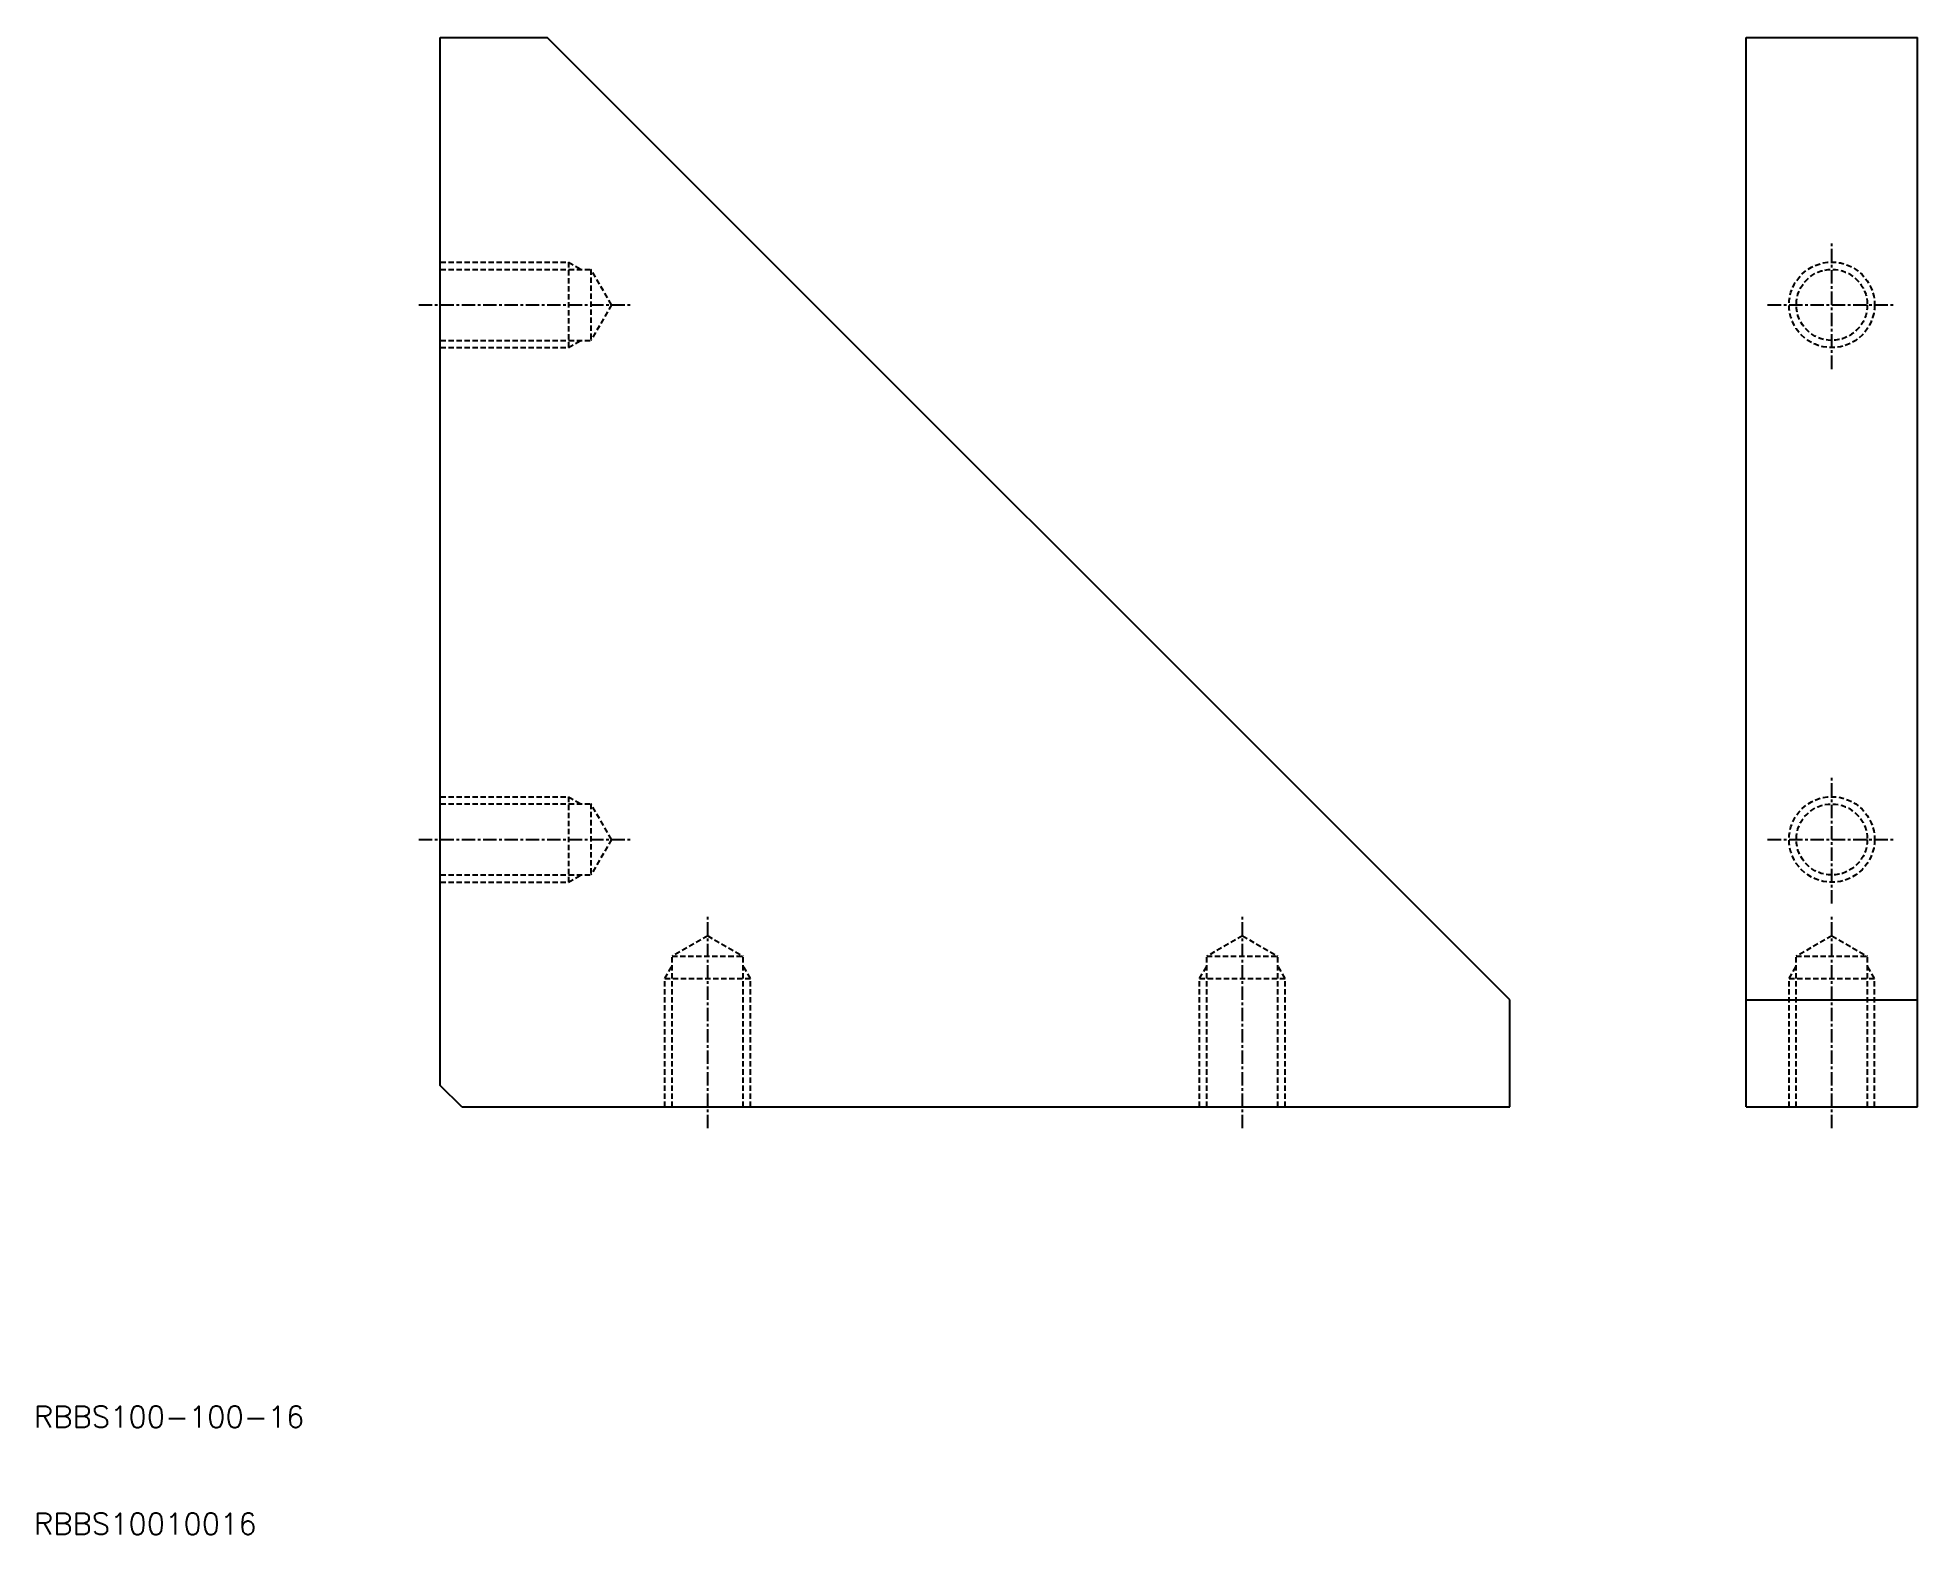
# Model space of a CAD drawing. Extents: x 10 to 186, y 10 to 150.
import ezdxf

# ---------------------------------------------------------------- set-up
doc = ezdxf.new("R2010")
doc.units = 0
doc.linetypes.add('CENTER', pattern=[2, 1.25, -0.25, 0.25, -0.25])
doc.linetypes.add('DASHED', pattern=[0.75, 0.5, -0.25])
doc.layers.get('0').update_dxf_attribs({"linetype": 'CONTINUOUS'})
doc.layers.add('CENTER', color=1, linetype='CENTER')
doc.styles.get("Standard").update_dxf_attribs({"font": 'txt.shx'})

msp = doc.modelspace()

# ---------------------------------------------------------------- linework, layer by layer
at = {"color": 7, "linetype": 'CONTINUOUS'}
for p, q in [((48, 150), (58, 150)), ((48, 52), (48, 150)), ((148, 60), (58, 150)), ((170.11, 150), (186.11, 150)), ((170.11, 50), (170.11, 150)), ((186.11, 50), (186.11, 150)), ((148, 50), (148, 60)), ((170.11, 60), (186.11, 60)), ((50, 50), (48, 52)), ((50, 50), (148, 50)), ((170.11, 50), (186.11, 50))]:
    msp.add_line(p, q, dxfattribs=at)
at = {"color": 3, "linetype": 'DASHED'}
for p, q in [((48, 129), (60, 129)), ((48, 128.32), (62.08, 128.32)), ((60, 129), (60, 121)), ((60, 129), (61.17, 128.32)), ((62.08, 128.32), (62.08, 121.68)), ((64, 125), (62.08, 128.32)), ((64, 125), (62.08, 121.68)), ((48, 121.68), (62.08, 121.68)), ((60, 121), (61.17, 121.68)), ((48, 121), (60, 121)), ((48, 79), (60, 79)), ((48, 78.32), (62.08, 78.32)), ((60, 79), (60, 71)), ((60, 79), (61.17, 78.32)), ((62.08, 78.32), (62.08, 71.68)), ((64, 75), (62.08, 78.32)), ((64, 75), (62.08, 71.68)), ((48, 71.68), (62.08, 71.68)), ((48, 71), (60, 71)), ((60, 71), (61.17, 71.68)), ((73, 66), (69.68, 64.08)), ((73, 66), (76.32, 64.08)), ((123, 66), (119.68, 64.08)), ((123, 66), (126.32, 64.08)), ((178.11, 66), (174.79, 64.08)), ((178.11, 66), (181.44, 64.08)), ((69.68, 64.08), (76.32, 64.08)), ((69.68, 50), (69.68, 64.08)), ((76.32, 50), (76.32, 64.08)), ((119.68, 64.08), (126.32, 64.08)), ((119.68, 50), (119.68, 64.08)), ((126.32, 50), (126.32, 64.08)), ((174.79, 64.08), (181.44, 64.08)), ((174.79, 50), (174.79, 64.08)), ((181.44, 50), (181.44, 64.08)), ((69, 62), (69.68, 63.17)), ((69, 62), (77, 62)), ((69, 50), (69, 62)), ((77, 62), (76.32, 63.17)), ((77, 50), (77, 62)), ((119, 62), (119.68, 63.17)), ((119, 62), (127, 62)), ((119, 50), (119, 62)), ((127, 62), (126.32, 63.17)), ((127, 50), (127, 62)), ((174.11, 62), (174.79, 63.17)), ((174.11, 62), (182.11, 62)), ((174.11, 50), (174.11, 62)), ((182.11, 62), (181.44, 63.17)), ((182.11, 50), (182.11, 62))]:
    msp.add_line(p, q, dxfattribs=at)
for centre, radius in [((178.11, 125), 4), ((178.11, 125), 3.32), ((178.11, 75), 4), ((178.11, 75), 3.32)]:
    msp.add_circle(centre, radius, dxfattribs=at)
at = {"layer": 'CENTER', "color": 1, "linetype": 'CENTER'}
for p, q in [((178.11, 119), (178.11, 131)), ((46, 125), (66, 125)), ((172.11, 125), (184.11, 125)), ((178.11, 69), (178.11, 81)), ((46, 75), (66, 75)), ((172.11, 75), (184.11, 75)), ((73, 48), (73, 68)), ((123, 48), (123, 68)), ((178.11, 48), (178.11, 68))]:
    msp.add_line(p, q, dxfattribs=at)

# ---------------------------------------------------------------- texts
at = {"color": 7, "linetype": 'CONTINUOUS'}
for s, p in [('RBBS100-100-16 ', (10, 20)), ('RBBS10010016 ', (10, 10))]:
    msp.add_text(s, height=2, dxfattribs=at).set_placement(p)

doc.saveas('drawing.dxf')
